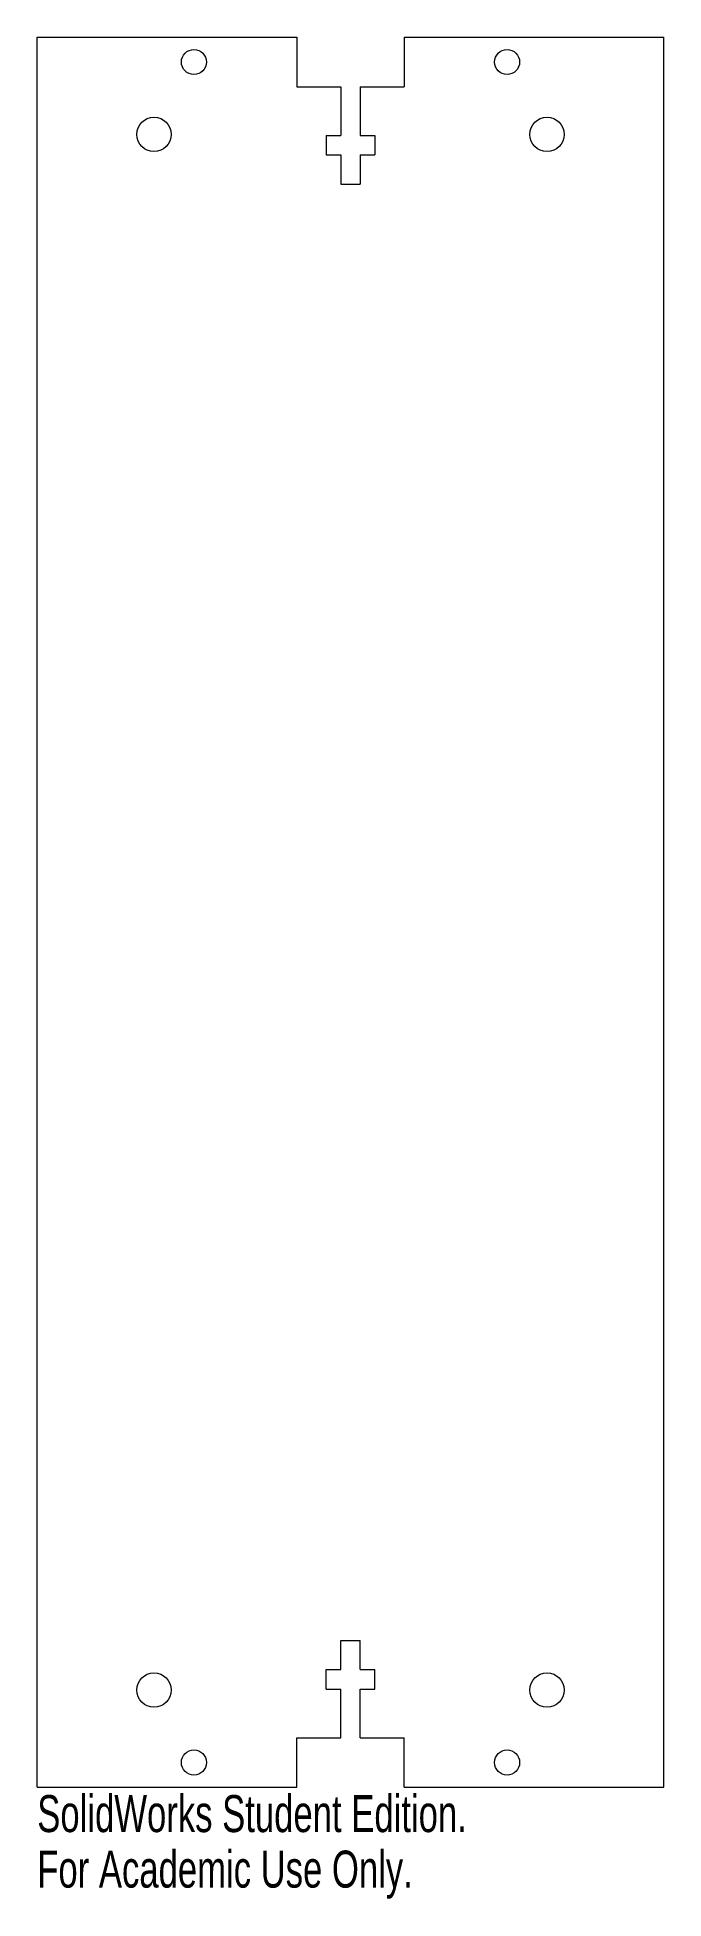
# Model space of a CAD drawing. Header units: inches. Extents: x -1.61 to 1.61, y -5.07 to 4.5.
import ezdxf

# ---------------------------------------------------------------- set-up
doc = ezdxf.new("R2010")
doc.units = ezdxf.units.IN
doc.header["$MEASUREMENT"] = 0
doc.styles.add('SLDTEXTSTYLE0', font='TXT', dxfattribs={"width": 0.7})

msp = doc.modelspace()

# ---------------------------------------------------------------- linework, layer by layer
at = {"color": 7, "linetype": 'Continuous', "lineweight": 15}
for p, q in [((-1.61, 4.5), (-0.275, 4.5)), ((-1.61, -4.5), (-1.61, 4.5)), ((-0.275, 4.5), (-0.275, 4.245)), ((0.275, 4.5), (1.61, 4.5)), ((0.275, 4.5), (0.275, 4.245)), ((1.61, -4.5), (1.61, 4.5)), ((-0.275, 4.245), (-0.05, 4.245)), ((-0.05, 4.245), (-0.05, 3.995)), ((0.05, 4.245), (0.275, 4.245)), ((0.05, 4.245), (0.05, 3.995)), ((-0.125, 3.995), (-0.125, 3.895)), ((-0.125, 3.995), (-0.05, 3.995)), ((0.05, 3.995), (0.125, 3.995)), ((0.125, 3.995), (0.125, 3.895)), ((-0.125, 3.895), (-0.05, 3.895)), ((-0.05, 3.895), (-0.05, 3.745)), ((0.05, 3.895), (0.125, 3.895)), ((0.05, 3.895), (0.05, 3.745)), ((-0.05, 3.745), (0.05, 3.745)), ((-0.05, -3.895), (-0.05, -3.745)), ((-0.05, -3.745), (0.05, -3.745)), ((0.05, -3.895), (0.05, -3.745)), ((-0.125, -3.995), (-0.125, -3.895)), ((-0.125, -3.895), (-0.05, -3.895)), ((0.05, -3.895), (0.125, -3.895)), ((0.125, -3.995), (0.125, -3.895)), ((-0.125, -3.995), (-0.05, -3.995)), ((-0.05, -4.245), (-0.05, -3.995)), ((0.05, -3.995), (0.125, -3.995)), ((0.05, -4.245), (0.05, -3.995)), ((-0.275, -4.5), (-0.275, -4.245)), ((-0.275, -4.245), (-0.05, -4.245)), ((0.05, -4.245), (0.275, -4.245)), ((0.275, -4.5), (0.275, -4.245)), ((-1.61, -4.5), (-0.275, -4.5)), ((0.275, -4.5), (1.61, -4.5))]:
    msp.add_line(p, q, dxfattribs=at)
for centre, radius in [((-0.805, 4.3725), 0.0643), ((0.805, 4.3725), 0.0643), ((-1.01, 4), 0.0885), ((1.01, 4), 0.0885), ((-1.01, -4), 0.0885), ((1.01, -4), 0.0885), ((-0.805, -4.3725), 0.0643), ((0.805, -4.3725), 0.0643)]:
    msp.add_circle(centre, radius, dxfattribs=at)

# ---------------------------------------------------------------- texts
at = {"color": 7, "linetype": 'Continuous', "char_height": 0.1903, "attachment_point": 1, "style": 'SLDTEXTSTYLE0'}
for s, insert in [('SolidWorks Student Edition.', (-1.61, -4.5401)), ('For Academic Use Only.', (-1.61, -4.8256))]:
    msp.add_mtext(s, dxfattribs=dict(at, insert=insert))

doc.saveas('drawing.dxf')
